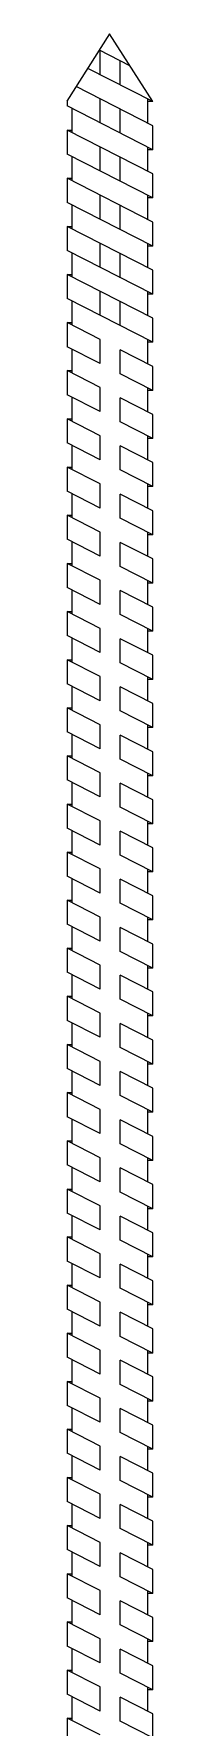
# Model space of a CAD drawing. Header units: millimetres. Extents: x -1985 to 969, y 203 to 500.
# Drawn here: x -1683.94 to -1683.44, y 467.39 to 477.24 of the extents above; entities that cross this region are included whole.
import ezdxf

# ---------------------------------------------------------------- set-up
doc = ezdxf.new("R2010")
doc.units = ezdxf.units.MM
doc.layers.add('ШПАЛА', color=7, linetype='Continuous')

msp = doc.modelspace()

# ---------------------------------------------------------------- linework, layer by layer
at = {"color": 7}
for p, q in [((-1683.9448, 476.8481), (-1683.6962, 477.2391)), ((-1683.4448, 476.845), (-1683.6974, 477.2391)), ((-1683.5794, 477.0536), (-1683.7567, 477.1439)), ((-1683.4448, 476.845), (-1683.824, 477.0382)), ((-1683.4448, 476.7048), (-1683.8913, 476.9323)), ((-1683.9448, 476.8481), (-1683.9448, 476.8196)), ((-1683.4448, 476.5648), (-1683.9448, 476.8196)), ((-1683.4448, 476.845), (-1683.4747, 476.845)), ((-1683.4448, 476.4246), (-1683.9448, 476.6794)), ((-1683.9448, 476.6794), (-1683.9147, 476.6794)), ((-1683.9448, 476.6794), (-1683.9448, 476.5394)), ((-1683.4448, 476.5648), (-1683.4448, 476.7048)), ((-1683.4448, 476.5648), (-1683.4747, 476.5648)), ((-1683.4448, 476.2846), (-1683.9448, 476.5394)), ((-1683.4448, 476.1441), (-1683.9448, 476.3989)), ((-1683.9448, 476.3989), (-1683.9147, 476.3989)), ((-1683.9448, 476.3989), (-1683.9448, 476.2589)), ((-1683.4448, 476.2846), (-1683.4448, 476.4246)), ((-1683.4448, 476.2846), (-1683.4747, 476.2846)), ((-1683.4448, 476.0041), (-1683.9448, 476.2589)), ((-1683.4448, 475.8639), (-1683.9448, 476.1187)), ((-1683.9448, 476.1187), (-1683.9147, 476.1187)), ((-1683.9448, 476.1187), (-1683.9448, 475.9787)), ((-1683.4448, 476.0041), (-1683.4448, 476.1441)), ((-1683.4448, 475.7239), (-1683.9448, 475.9787)), ((-1683.4448, 476.0041), (-1683.4747, 476.0041)), ((-1683.4448, 475.5848), (-1683.9448, 475.8396)), ((-1683.9448, 475.8396), (-1683.9147, 475.8396)), ((-1683.9448, 475.8396), (-1683.9448, 475.6996)), ((-1683.4448, 475.7239), (-1683.4448, 475.8639)), ((-1683.4448, 475.4448), (-1683.9448, 475.6996)), ((-1683.4448, 475.7239), (-1683.4747, 475.7239)), ((-1683.4448, 475.4448), (-1683.4448, 475.5848)), ((-1683.9448, 475.5594), (-1683.9147, 475.5594)), ((-1683.9448, 475.5594), (-1683.9448, 475.4194)), ((-1683.7519, 475.4611), (-1683.9448, 475.5594)), ((-1683.7519, 475.3211), (-1683.9448, 475.4194)), ((-1683.4448, 475.3046), (-1683.635, 475.4015)), ((-1683.4448, 475.4448), (-1683.4747, 475.4448)), ((-1683.4448, 475.1646), (-1683.4448, 475.3046)), ((-1683.9448, 475.28), (-1683.9147, 475.28)), ((-1683.9448, 475.28), (-1683.9448, 475.14)), ((-1683.7519, 475.1817), (-1683.9448, 475.28)), ((-1683.4448, 475.1646), (-1683.635, 475.2615)), ((-1683.7519, 475.0417), (-1683.9448, 475.14)), ((-1683.4448, 475.0253), (-1683.635, 475.1221)), ((-1683.4448, 475.1646), (-1683.4747, 475.1646)), ((-1683.9448, 474.9998), (-1683.9147, 474.9998)), ((-1683.9448, 474.9998), (-1683.9448, 474.8598)), ((-1683.7519, 474.9015), (-1683.9448, 474.9998)), ((-1683.4448, 474.8853), (-1683.4448, 475.0253)), ((-1683.4448, 474.8853), (-1683.635, 474.9821)), ((-1683.7519, 474.7615), (-1683.9448, 474.8598)), ((-1683.4448, 474.7451), (-1683.635, 474.842)), ((-1683.4448, 474.8853), (-1683.4747, 474.8853)), ((-1683.9448, 474.7191), (-1683.9147, 474.7191)), ((-1683.9448, 474.7191), (-1683.9448, 474.5791)), ((-1683.7519, 474.6208), (-1683.9448, 474.7191)), ((-1683.4448, 474.6051), (-1683.635, 474.702)), ((-1683.4448, 474.6051), (-1683.4448, 474.7451)), ((-1683.4448, 474.6051), (-1683.4747, 474.6051)), ((-1683.7519, 474.4808), (-1683.9448, 474.5791)), ((-1683.4448, 474.4643), (-1683.635, 474.5612)), ((-1683.9448, 474.4389), (-1683.9147, 474.4389)), ((-1683.9448, 474.4389), (-1683.9448, 474.2989)), ((-1683.7519, 474.3406), (-1683.9448, 474.4389)), ((-1683.4448, 474.3243), (-1683.635, 474.4212)), ((-1683.4448, 474.3243), (-1683.4448, 474.4643)), ((-1683.7519, 474.2006), (-1683.9448, 474.2989)), ((-1683.4448, 474.3243), (-1683.4747, 474.3243)), ((-1683.4448, 474.1842), (-1683.635, 474.281)), ((-1683.9448, 474.1587), (-1683.9147, 474.1587)), ((-1683.9448, 474.1587), (-1683.9448, 474.0187)), ((-1683.7519, 474.0604), (-1683.9448, 474.1587)), ((-1683.4448, 474.0441), (-1683.635, 474.141)), ((-1683.4448, 474.0441), (-1683.4448, 474.1842)), ((-1683.7519, 473.9204), (-1683.9448, 474.0187)), ((-1683.4448, 474.0441), (-1683.4747, 474.0441)), ((-1683.4448, 473.904), (-1683.635, 474.0008)), ((-1683.9448, 473.8785), (-1683.9147, 473.8785)), ((-1683.9448, 473.8785), (-1683.9448, 473.7385)), ((-1683.7519, 473.7802), (-1683.9448, 473.8785)), ((-1683.4448, 473.764), (-1683.635, 473.8608)), ((-1683.4448, 473.764), (-1683.4448, 473.904)), ((-1683.7519, 473.6402), (-1683.9448, 473.7385)), ((-1683.4448, 473.6238), (-1683.635, 473.7207)), ((-1683.4448, 473.764), (-1683.4747, 473.764)), ((-1683.4448, 473.4838), (-1683.4448, 473.6238)), ((-1683.9448, 473.598), (-1683.9147, 473.598)), ((-1683.9448, 473.598), (-1683.9448, 473.458)), ((-1683.7519, 473.4997), (-1683.9448, 473.598)), ((-1683.4448, 473.4838), (-1683.635, 473.5807)), ((-1683.7519, 473.3597), (-1683.9448, 473.458)), ((-1683.4448, 473.3433), (-1683.635, 473.4402)), ((-1683.4448, 473.4838), (-1683.4747, 473.4838)), ((-1683.9448, 473.3178), (-1683.9147, 473.3178)), ((-1683.9448, 473.3178), (-1683.9448, 473.1778)), ((-1683.7519, 473.2196), (-1683.9448, 473.3178)), ((-1683.4448, 473.2033), (-1683.4448, 473.3433)), ((-1683.4448, 473.2033), (-1683.635, 473.3002)), ((-1683.7519, 473.0796), (-1683.9448, 473.1778)), ((-1683.4448, 473.0631), (-1683.635, 473.16)), ((-1683.4448, 473.2033), (-1683.4747, 473.2033)), ((-1683.9448, 473.0387), (-1683.9147, 473.0387)), ((-1683.9448, 473.0387), (-1683.9448, 472.8987)), ((-1683.7519, 472.9405), (-1683.9448, 473.0387)), ((-1683.4448, 472.9231), (-1683.635, 473.02)), ((-1683.4448, 472.9231), (-1683.4448, 473.0631)), ((-1683.4448, 472.9231), (-1683.4747, 472.9231)), ((-1683.7519, 472.8005), (-1683.9448, 472.8987)), ((-1683.4448, 472.784), (-1683.635, 472.8809)), ((-1683.9448, 472.7585), (-1683.9147, 472.7585)), ((-1683.9448, 472.7585), (-1683.9448, 472.6185)), ((-1683.7519, 472.6603), (-1683.9448, 472.7585)), ((-1683.4448, 472.644), (-1683.635, 472.7409)), ((-1683.4448, 472.644), (-1683.4448, 472.784)), ((-1683.4448, 472.644), (-1683.4747, 472.644)), ((-1683.7519, 472.5203), (-1683.9448, 472.6185)), ((-1683.4448, 472.5038), (-1683.635, 472.6007)), ((-1683.9448, 472.4792), (-1683.9147, 472.4792)), ((-1683.9448, 472.4792), (-1683.9448, 472.3392)), ((-1683.7519, 472.3809), (-1683.9448, 472.4792)), ((-1683.4448, 472.3638), (-1683.635, 472.4607)), ((-1683.4448, 472.3638), (-1683.4448, 472.5038)), ((-1683.7519, 472.2409), (-1683.9448, 472.3392)), ((-1683.4448, 472.3638), (-1683.4747, 472.3638)), ((-1683.4448, 472.2244), (-1683.635, 472.3213)), ((-1683.9448, 472.199), (-1683.9147, 472.199)), ((-1683.9448, 472.199), (-1683.9448, 472.059)), ((-1683.7519, 472.1007), (-1683.9448, 472.199)), ((-1683.4448, 472.0844), (-1683.635, 472.1813)), ((-1683.4448, 472.0844), (-1683.4448, 472.2244)), ((-1683.7519, 471.9607), (-1683.9448, 472.059)), ((-1683.4448, 471.9442), (-1683.635, 472.0411)), ((-1683.4448, 472.0844), (-1683.4747, 472.0844)), ((-1683.4448, 471.8042), (-1683.4448, 471.9442)), ((-1683.9448, 471.9204), (-1683.9147, 471.9204)), ((-1683.9448, 471.9204), (-1683.9448, 471.7804)), ((-1683.7519, 471.8222), (-1683.9448, 471.9204)), ((-1683.4448, 471.8042), (-1683.635, 471.9011)), ((-1683.7519, 471.6822), (-1683.9448, 471.7804)), ((-1683.4448, 471.6657), (-1683.635, 471.7626)), ((-1683.4448, 471.8042), (-1683.4747, 471.8042)), ((-1683.9448, 471.6403), (-1683.9448, 471.5003)), ((-1683.7519, 471.542), (-1683.9448, 471.6403)), ((-1683.9448, 471.6402), (-1683.9147, 471.6402)), ((-1683.4448, 471.5257), (-1683.4448, 471.6657)), ((-1683.4448, 471.5257), (-1683.635, 471.6226)), ((-1683.7519, 471.402), (-1683.9448, 471.5003)), ((-1683.4448, 471.3855), (-1683.635, 471.4824)), ((-1683.4448, 471.5257), (-1683.4747, 471.5257)), ((-1683.9448, 471.3601), (-1683.9147, 471.3601)), ((-1683.9448, 471.3601), (-1683.9448, 471.2201)), ((-1683.7519, 471.2618), (-1683.9448, 471.3601)), ((-1683.4448, 471.2455), (-1683.4448, 471.3855)), ((-1683.4448, 471.2455), (-1683.635, 471.3424)), ((-1683.4448, 471.2455), (-1683.4747, 471.2455)), ((-1683.7519, 471.1218), (-1683.9448, 471.2201)), ((-1683.4448, 471.1053), (-1683.635, 471.2022)), ((-1683.9448, 471.0799), (-1683.9147, 471.0799)), ((-1683.9448, 471.0799), (-1683.9448, 470.9399)), ((-1683.7519, 470.9816), (-1683.9448, 471.0799)), ((-1683.4448, 470.9653), (-1683.635, 471.0622)), ((-1683.4448, 470.9653), (-1683.4448, 471.1053)), ((-1683.4448, 470.9653), (-1683.4747, 470.9653)), ((-1683.7519, 470.8416), (-1683.9448, 470.9399)), ((-1683.4448, 470.8251), (-1683.635, 470.922)), ((-1683.9448, 470.7994), (-1683.9147, 470.7994)), ((-1683.9448, 470.7994), (-1683.9448, 470.6594)), ((-1683.7519, 470.7011), (-1683.9448, 470.7994)), ((-1683.4448, 470.6851), (-1683.635, 470.782)), ((-1683.4448, 470.6851), (-1683.4448, 470.8251)), ((-1683.7519, 470.5611), (-1683.9448, 470.6594)), ((-1683.4448, 470.6851), (-1683.4747, 470.6851)), ((-1683.4448, 470.5446), (-1683.635, 470.6415)), ((-1683.9448, 470.5192), (-1683.9147, 470.5192)), ((-1683.9448, 470.5192), (-1683.9448, 470.3792)), ((-1683.7519, 470.4209), (-1683.9448, 470.5192)), ((-1683.4448, 470.4046), (-1683.635, 470.5015)), ((-1683.4448, 470.4046), (-1683.4448, 470.5446)), ((-1683.7519, 470.2809), (-1683.9448, 470.3792)), ((-1683.4448, 470.2644), (-1683.635, 470.3613)), ((-1683.4448, 470.4046), (-1683.4747, 470.4046)), ((-1683.4448, 470.1244), (-1683.4448, 470.2644)), ((-1683.9448, 470.2401), (-1683.9147, 470.2401)), ((-1683.9448, 470.2401), (-1683.9448, 470.1001)), ((-1683.7519, 470.1418), (-1683.9448, 470.2401)), ((-1683.4448, 470.1244), (-1683.635, 470.2213)), ((-1683.7519, 470.0018), (-1683.9448, 470.1001)), ((-1683.4448, 469.9853), (-1683.635, 470.0822)), ((-1683.4448, 470.1244), (-1683.4747, 470.1244)), ((-1683.4448, 469.8453), (-1683.4448, 469.9853)), ((-1683.9448, 469.9599), (-1683.9147, 469.9599)), ((-1683.9448, 469.9599), (-1683.9448, 469.8199)), ((-1683.7519, 469.8616), (-1683.9448, 469.9599)), ((-1683.4448, 469.8453), (-1683.635, 469.9422)), ((-1683.7519, 469.7216), (-1683.9448, 469.8199)), ((-1683.4448, 469.7051), (-1683.635, 469.802)), ((-1683.4448, 469.8453), (-1683.4747, 469.8453)), ((-1683.9448, 469.6805), (-1683.9147, 469.6805)), ((-1683.9448, 469.6805), (-1683.9448, 469.5405)), ((-1683.7519, 469.5822), (-1683.9448, 469.6805)), ((-1683.4448, 469.5651), (-1683.4448, 469.7051)), ((-1683.4448, 469.5651), (-1683.635, 469.662)), ((-1683.7519, 469.4422), (-1683.9448, 469.5405)), ((-1683.4448, 469.4257), (-1683.635, 469.5226)), ((-1683.4448, 469.5651), (-1683.4747, 469.5651)), ((-1683.9448, 469.4003), (-1683.9147, 469.4003)), ((-1683.9448, 469.4003), (-1683.9448, 469.2603)), ((-1683.7519, 469.302), (-1683.9448, 469.4003)), ((-1683.4448, 469.2857), (-1683.635, 469.3826)), ((-1683.4448, 469.2857), (-1683.4448, 469.4257)), ((-1683.4448, 469.2857), (-1683.4747, 469.2857)), ((-1683.7519, 469.162), (-1683.9448, 469.2603)), ((-1683.4448, 469.1455), (-1683.635, 469.2424)), ((-1683.9448, 469.1217), (-1683.9147, 469.1217)), ((-1683.9448, 469.1217), (-1683.9448, 468.9817)), ((-1683.7519, 469.0234), (-1683.9448, 469.1217)), ((-1683.4448, 469.0055), (-1683.635, 469.1024)), ((-1683.4448, 469.0055), (-1683.4448, 469.1455)), ((-1683.7519, 468.8834), (-1683.9448, 468.9817)), ((-1683.4448, 469.0055), (-1683.4747, 469.0055)), ((-1683.4448, 468.867), (-1683.635, 468.9639)), ((-1683.9448, 468.8415), (-1683.9147, 468.8415)), ((-1683.9448, 468.8415), (-1683.9448, 468.7015)), ((-1683.7519, 468.7433), (-1683.9448, 468.8415)), ((-1683.4448, 468.727), (-1683.635, 468.8239)), ((-1683.4448, 468.727), (-1683.4448, 468.867)), ((-1683.7519, 468.6033), (-1683.9448, 468.7015)), ((-1683.4448, 468.5868), (-1683.635, 468.6837)), ((-1683.4448, 468.727), (-1683.4747, 468.727)), ((-1683.4448, 468.4468), (-1683.4448, 468.5868)), ((-1683.9448, 468.5613), (-1683.9147, 468.5613)), ((-1683.9448, 468.5613), (-1683.9448, 468.4213)), ((-1683.7519, 468.4631), (-1683.9448, 468.5613)), ((-1683.4448, 468.4468), (-1683.635, 468.5437)), ((-1683.7519, 468.3231), (-1683.9448, 468.4213)), ((-1683.4448, 468.3066), (-1683.635, 468.4035)), ((-1683.4448, 468.4468), (-1683.4747, 468.4468)), ((-1683.4448, 468.1666), (-1683.4448, 468.3066)), ((-1683.9448, 468.2811), (-1683.9147, 468.2811)), ((-1683.9448, 468.2811), (-1683.9448, 468.1411)), ((-1683.7519, 468.1829), (-1683.9448, 468.2811)), ((-1683.4448, 468.1666), (-1683.635, 468.2635)), ((-1683.7519, 468.0429), (-1683.9448, 468.1411)), ((-1683.4448, 468.0264), (-1683.635, 468.1233)), ((-1683.4448, 468.1666), (-1683.4747, 468.1666)), ((-1683.9448, 468.0006), (-1683.9147, 468.0006)), ((-1683.9448, 468.0006), (-1683.9448, 467.8606)), ((-1683.7519, 467.9024), (-1683.9448, 468.0006)), ((-1683.4448, 467.8864), (-1683.4448, 468.0264)), ((-1683.4448, 467.8864), (-1683.635, 467.9833)), ((-1683.7519, 467.7624), (-1683.9448, 467.8606)), ((-1683.4448, 467.7459), (-1683.635, 467.8428)), ((-1683.4448, 467.8864), (-1683.4747, 467.8864)), ((-1683.9448, 467.7205), (-1683.9448, 467.5805)), ((-1683.7519, 467.6222), (-1683.9448, 467.7205)), ((-1683.9448, 467.7204), (-1683.9147, 467.7204)), ((-1683.4448, 467.6059), (-1683.635, 467.7028)), ((-1683.4448, 467.6059), (-1683.4448, 467.7459)), ((-1683.4448, 467.6059), (-1683.4747, 467.6059)), ((-1683.7519, 467.4822), (-1683.9448, 467.5805)), ((-1683.4448, 467.4657), (-1683.635, 467.5626)), ((-1683.9448, 467.4414), (-1683.9147, 467.4414)), ((-1683.9448, 467.4414), (-1683.9448, 467.3014)), ((-1683.7519, 467.3431), (-1683.9448, 467.4414)), ((-1683.4448, 467.3257), (-1683.635, 467.4226)), ((-1683.4448, 467.3257), (-1683.4448, 467.4657))]:
    msp.add_line(p, q, dxfattribs=at)
at = {"layer": 'ШПАЛА', "color": 7}
for p, q in [((-1683.7519, 477.0015), (-1683.7519, 477.1415)), ((-1683.635, 476.9419), (-1683.635, 477.0819)), ((-1683.7519, 476.7213), (-1683.7519, 476.8613)), ((-1683.4747, 476.72), (-1683.4747, 476.8602)), ((-1683.9147, 476.664), (-1683.9147, 476.8042)), ((-1683.635, 476.6617), (-1683.635, 476.8017)), ((-1683.7519, 476.4411), (-1683.7519, 476.5811)), ((-1683.4747, 476.4398), (-1683.4747, 476.58)), ((-1683.9147, 476.3835), (-1683.9147, 476.524)), ((-1683.635, 476.3815), (-1683.635, 476.5215)), ((-1683.7519, 476.1606), (-1683.7519, 476.3006)), ((-1683.4747, 476.1593), (-1683.4747, 476.2998)), ((-1683.9147, 476.1033), (-1683.9147, 476.2435)), ((-1683.635, 476.101), (-1683.635, 476.241)), ((-1683.7519, 475.8804), (-1683.7519, 476.0204)), ((-1683.4747, 475.8791), (-1683.4747, 476.0193)), ((-1683.9147, 475.8242), (-1683.9147, 475.9633)), ((-1683.635, 475.8208), (-1683.635, 475.9608)), ((-1683.9147, 475.5441), (-1683.9147, 475.6842)), ((-1683.7519, 475.6013), (-1683.7519, 475.7413)), ((-1683.635, 475.5417), (-1683.635, 475.6817)), ((-1683.4747, 475.6001), (-1683.4747, 475.7391)), ((-1683.9147, 475.2647), (-1683.9147, 475.4041)), ((-1683.7519, 475.3211), (-1683.7519, 475.4611)), ((-1683.635, 475.2615), (-1683.635, 475.4015)), ((-1683.4747, 475.3199), (-1683.4747, 475.4601)), ((-1683.9147, 474.9845), (-1683.9147, 475.1247)), ((-1683.7519, 475.0417), (-1683.7519, 475.1817)), ((-1683.635, 474.9821), (-1683.635, 475.1221)), ((-1683.4747, 475.0405), (-1683.4747, 475.1799)), ((-1683.7519, 474.7615), (-1683.7519, 474.9015)), ((-1683.4747, 474.7603), (-1683.4747, 474.9005)), ((-1683.9147, 474.7038), (-1683.9147, 474.8445)), ((-1683.635, 474.702), (-1683.635, 474.842)), ((-1683.7519, 474.4808), (-1683.7519, 474.6208)), ((-1683.4747, 474.4796), (-1683.4747, 474.6203)), ((-1683.9147, 474.4236), (-1683.9147, 474.5638)), ((-1683.635, 474.4212), (-1683.635, 474.5612)), ((-1683.7519, 474.2006), (-1683.7519, 474.3406)), ((-1683.4747, 474.1994), (-1683.4747, 474.3396)), ((-1683.9147, 474.1434), (-1683.9147, 474.2836)), ((-1683.635, 474.141), (-1683.635, 474.281)), ((-1683.9147, 473.8632), (-1683.9147, 474.0034)), ((-1683.7519, 473.9204), (-1683.7519, 474.0604)), ((-1683.4747, 473.9192), (-1683.4747, 474.0594)), ((-1683.635, 473.8608), (-1683.635, 474.0008)), ((-1683.9147, 473.5827), (-1683.9147, 473.7232)), ((-1683.7519, 473.6402), (-1683.7519, 473.7802)), ((-1683.635, 473.5807), (-1683.635, 473.7207)), ((-1683.4747, 473.639), (-1683.4747, 473.7792)), ((-1683.9147, 473.3025), (-1683.9147, 473.4427)), ((-1683.7519, 473.3597), (-1683.7519, 473.4997)), ((-1683.635, 473.3002), (-1683.635, 473.4402)), ((-1683.4747, 473.3585), (-1683.4747, 473.499)), ((-1683.7519, 473.0796), (-1683.7519, 473.2196)), ((-1683.4747, 473.0783), (-1683.4747, 473.2185)), ((-1683.9147, 473.0234), (-1683.9147, 473.1625)), ((-1683.635, 473.02), (-1683.635, 473.16)), ((-1683.7519, 472.8005), (-1683.7519, 472.9405)), ((-1683.4747, 472.7992), (-1683.4747, 472.9383)), ((-1683.9147, 472.7432), (-1683.9147, 472.8834)), ((-1683.635, 472.7409), (-1683.635, 472.8809)), ((-1683.7519, 472.5203), (-1683.7519, 472.6603)), ((-1683.4747, 472.519), (-1683.4747, 472.6592)), ((-1683.9147, 472.4638), (-1683.9147, 472.6032)), ((-1683.635, 472.4607), (-1683.635, 472.6007)), ((-1683.7519, 472.2409), (-1683.7519, 472.3809)), ((-1683.4747, 472.2396), (-1683.4747, 472.379)), ((-1683.9147, 472.1836), (-1683.9147, 472.3238)), ((-1683.635, 472.1813), (-1683.635, 472.3213)), ((-1683.9147, 471.9051), (-1683.9147, 472.0436)), ((-1683.7519, 471.9607), (-1683.7519, 472.1007)), ((-1683.635, 471.9011), (-1683.635, 472.0411)), ((-1683.4747, 471.9594), (-1683.4747, 472.0996)), ((-1683.9147, 471.6249), (-1683.9147, 471.7651)), ((-1683.7519, 471.6822), (-1683.7519, 471.8222)), ((-1683.635, 471.6226), (-1683.635, 471.7626)), ((-1683.4747, 471.6809), (-1683.4747, 471.8194)), ((-1683.7519, 471.402), (-1683.7519, 471.542)), ((-1683.4747, 471.4007), (-1683.4747, 471.5409)), ((-1683.9147, 471.3447), (-1683.9147, 471.4849)), ((-1683.635, 471.3424), (-1683.635, 471.4824)), ((-1683.7519, 471.1218), (-1683.7519, 471.2618)), ((-1683.4747, 471.1205), (-1683.4747, 471.2607)), ((-1683.9147, 471.0645), (-1683.9147, 471.2047)), ((-1683.635, 471.0622), (-1683.635, 471.2022)), ((-1683.7519, 470.8416), (-1683.7519, 470.9816)), ((-1683.4747, 470.8403), (-1683.4747, 470.9805)), ((-1683.9147, 470.784), (-1683.9147, 470.9245)), ((-1683.635, 470.782), (-1683.635, 470.922)), ((-1683.7519, 470.5611), (-1683.7519, 470.7011)), ((-1683.4747, 470.5598), (-1683.4747, 470.7003)), ((-1683.9147, 470.5038), (-1683.9147, 470.644)), ((-1683.635, 470.5015), (-1683.635, 470.6415)), ((-1683.9147, 470.2247), (-1683.9147, 470.3638)), ((-1683.7519, 470.2809), (-1683.7519, 470.4209)), ((-1683.635, 470.2213), (-1683.635, 470.3613)), ((-1683.4747, 470.2796), (-1683.4747, 470.4198)), ((-1683.9147, 469.9445), (-1683.9147, 470.0847)), ((-1683.7519, 470.0018), (-1683.7519, 470.1418)), ((-1683.635, 469.9422), (-1683.635, 470.0822)), ((-1683.4747, 470.0005), (-1683.4747, 470.1396)), ((-1683.9147, 469.6652), (-1683.9147, 469.8045)), ((-1683.7519, 469.7216), (-1683.7519, 469.8616)), ((-1683.635, 469.662), (-1683.635, 469.802)), ((-1683.4747, 469.7203), (-1683.4747, 469.8605)), ((-1683.7519, 469.4422), (-1683.7519, 469.5822)), ((-1683.4747, 469.441), (-1683.4747, 469.5803)), ((-1683.9147, 469.385), (-1683.9147, 469.5252)), ((-1683.635, 469.3826), (-1683.635, 469.5226)), ((-1683.7519, 469.162), (-1683.7519, 469.302)), ((-1683.4747, 469.1608), (-1683.4747, 469.301)), ((-1683.9147, 469.1064), (-1683.9147, 469.245)), ((-1683.635, 469.1024), (-1683.635, 469.2424)), ((-1683.7519, 468.8834), (-1683.7519, 469.0234)), ((-1683.4747, 468.8822), (-1683.4747, 469.0208)), ((-1683.9147, 468.8262), (-1683.9147, 468.9664)), ((-1683.635, 468.8239), (-1683.635, 468.9639)), ((-1683.9147, 468.546), (-1683.9147, 468.6862)), ((-1683.7519, 468.6033), (-1683.7519, 468.7433)), ((-1683.635, 468.5437), (-1683.635, 468.6837)), ((-1683.4747, 468.602), (-1683.4747, 468.7422)), ((-1683.9147, 468.2658), (-1683.9147, 468.406)), ((-1683.7519, 468.3231), (-1683.7519, 468.4631)), ((-1683.635, 468.2635), (-1683.635, 468.4035)), ((-1683.4747, 468.3218), (-1683.4747, 468.462)), ((-1683.9147, 467.9853), (-1683.9147, 468.1258)), ((-1683.7519, 468.0429), (-1683.7519, 468.1829)), ((-1683.635, 467.9833), (-1683.635, 468.1233)), ((-1683.4747, 468.0416), (-1683.4747, 468.1818)), ((-1683.7519, 467.7624), (-1683.7519, 467.9024)), ((-1683.4747, 467.7611), (-1683.4747, 467.9016)), ((-1683.9147, 467.7051), (-1683.9147, 467.8453)), ((-1683.635, 467.7028), (-1683.635, 467.8428)), ((-1683.7519, 467.4822), (-1683.7519, 467.6222)), ((-1683.4747, 467.4809), (-1683.4747, 467.6211)), ((-1683.9147, 467.426), (-1683.9147, 467.5651)), ((-1683.635, 467.4226), (-1683.635, 467.5626))]:
    msp.add_line(p, q, dxfattribs=at)

doc.saveas('drawing.dxf')
